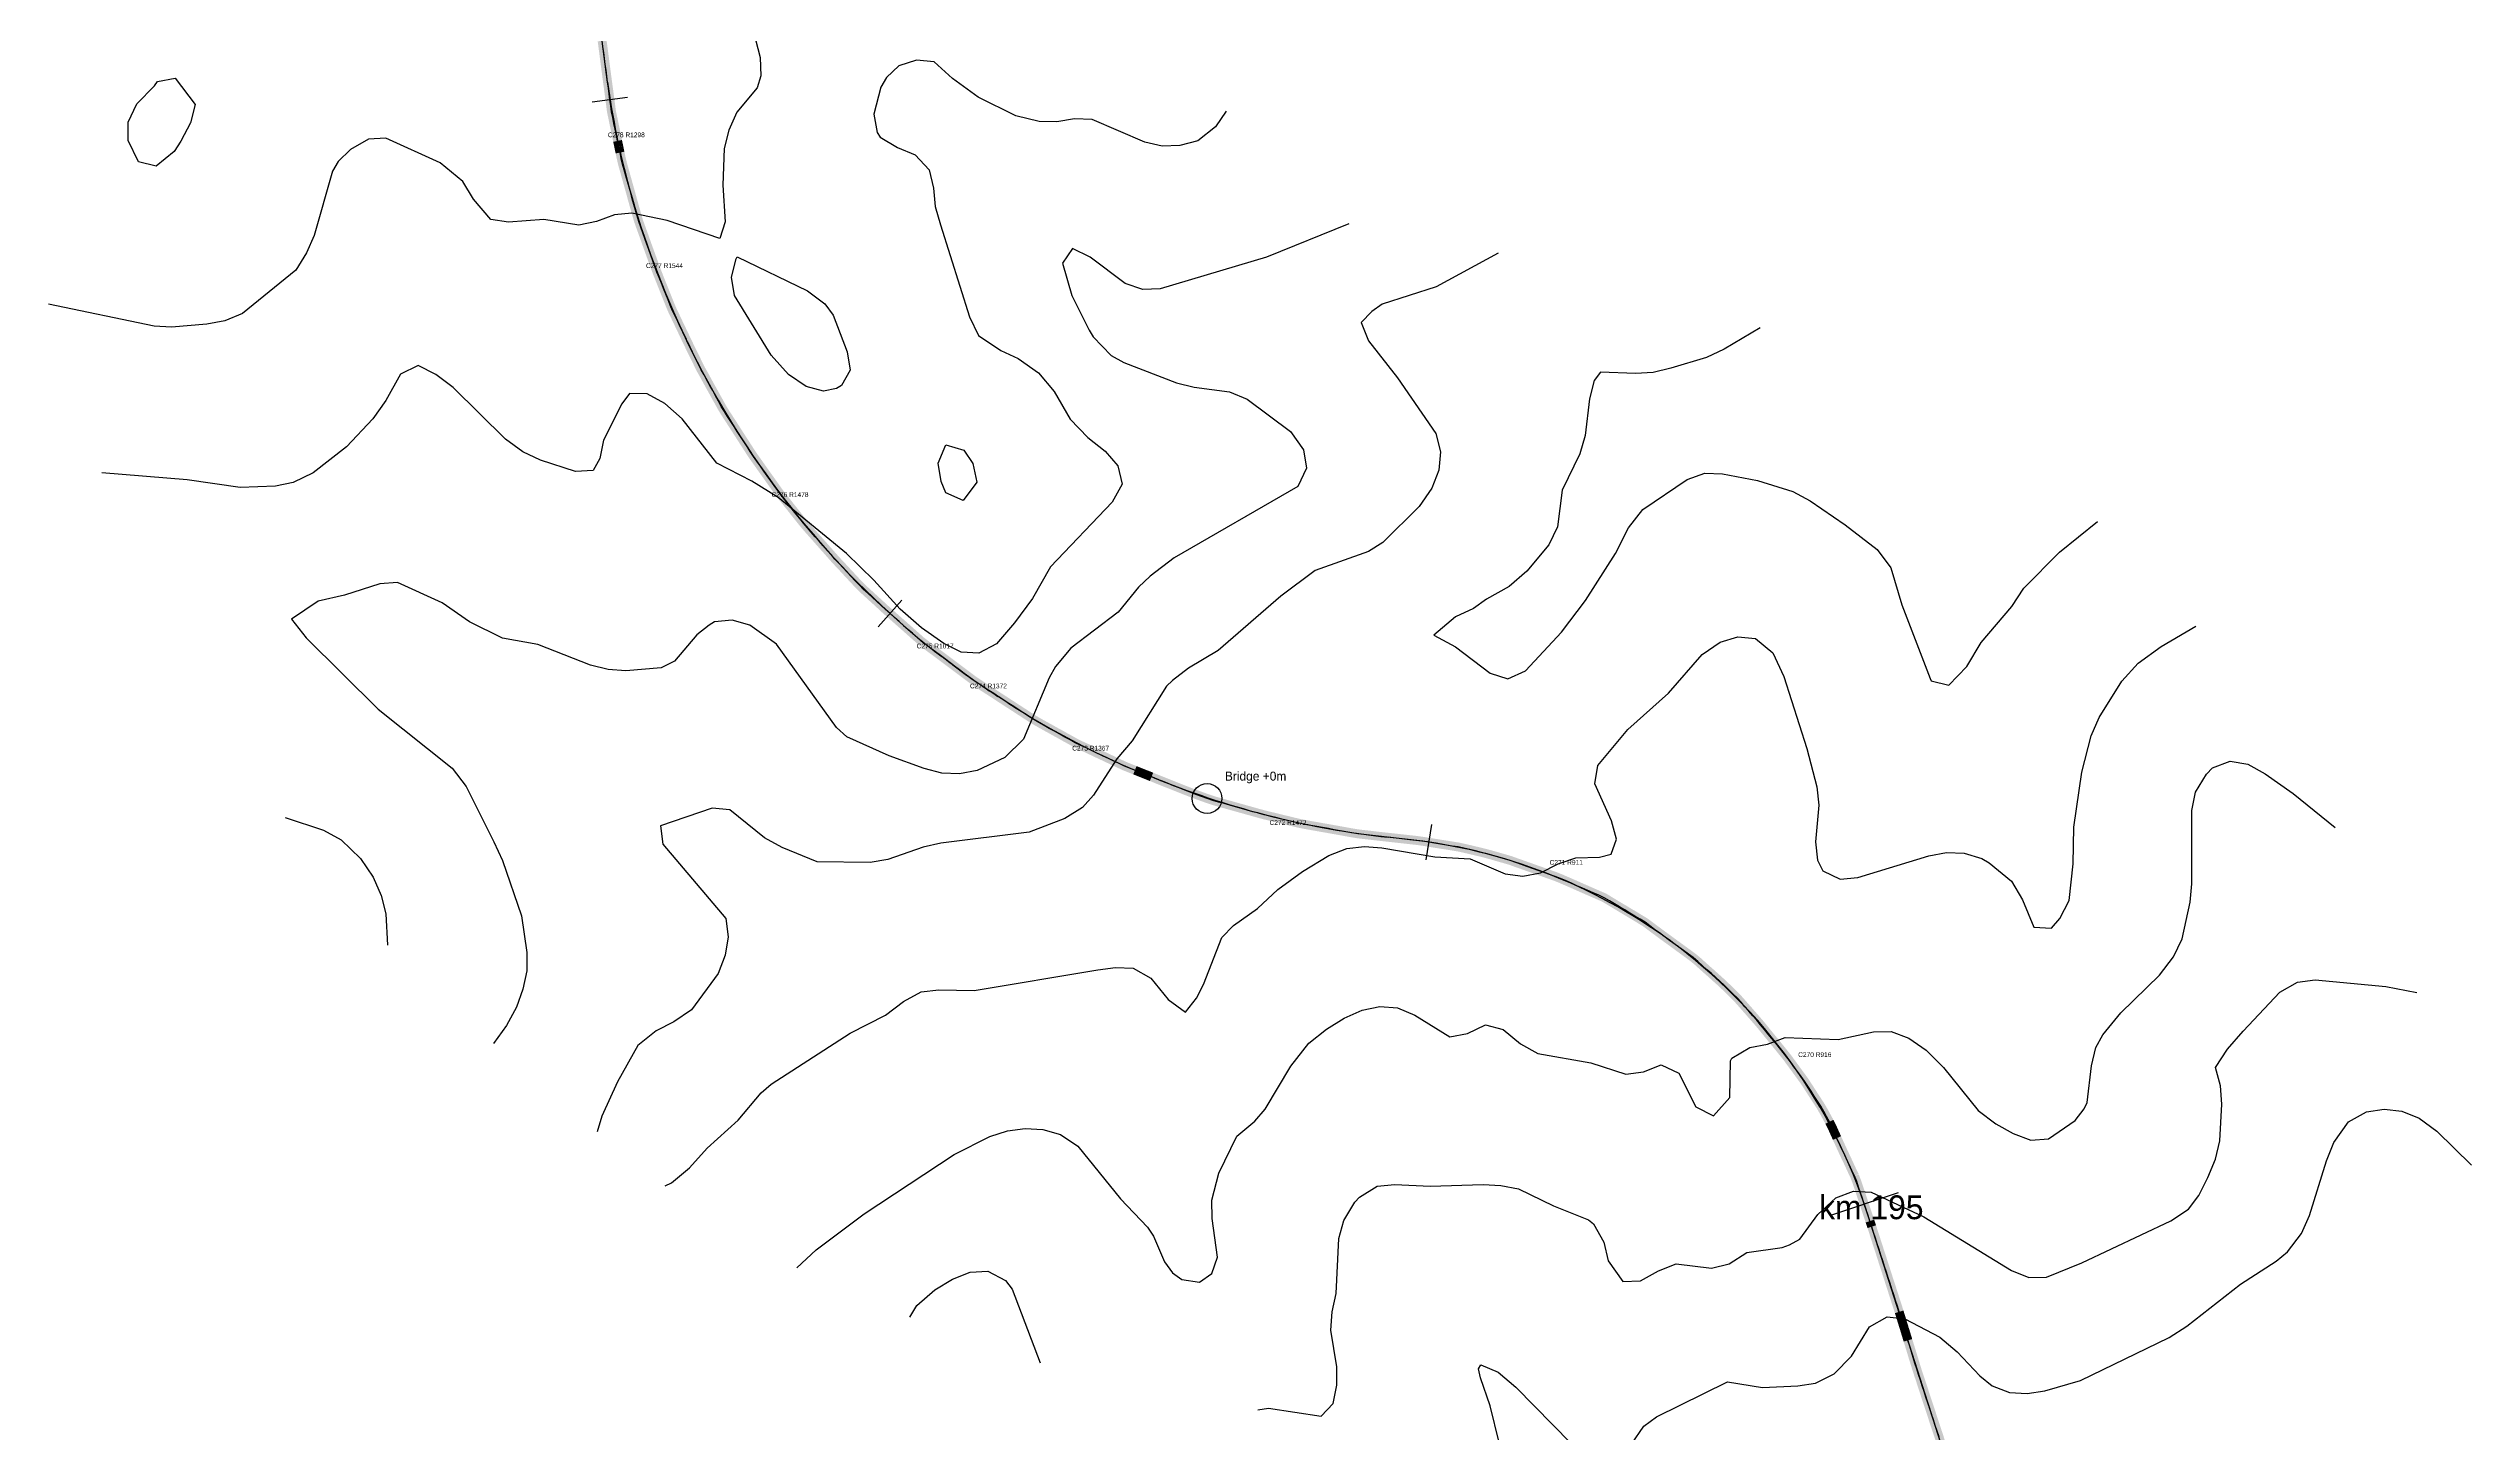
# Model space of a CAD drawing. Header units: metres. Extents: x 697254 to 930473, y 8023396 to 8227001.
# Drawn here: x 788932 to 793000, y 8132347 to 8134670 of the extents above; entities that cross this region are included whole.
import ezdxf

# ---------------------------------------------------------------- set-up
doc = ezdxf.new("R2010")
doc.units = ezdxf.units.M
for name, color, linetype in [('ALIGNMENT_FITTED', 4, 'Continuous'), ('CENTRELINE', 7, 'Continuous'), ('CHAINAGE', 7, 'Continuous'), ('CONTOUR_10M', 33, 'Continuous'), ('CONTOUR_INDEX_50M', 34, 'Continuous'), ('CURVE_LABELS', 4, 'Continuous'), ('GRADE_0-4', 3, 'Continuous'), ('GRADE_4-6', 2, 'Continuous'), ('GRADE_6-8', 30, 'Continuous'), ('PROFILE_FLAGS', 6, 'Continuous')]:
    doc.layers.add(name, color=color, linetype=linetype)

msp = doc.modelspace()

# ---------------------------------------------------------------- linework, layer by layer
at = {"layer": 'ALIGNMENT_FITTED'}
for p, q in [((789870.3, 8134613.4), (789848.7, 8134775.7)), ((790004.4, 8134177.3), (790002.2, 8134181.8)), ((790367.1, 8133701.6), (790357.2, 8133710.3)), ((790449.7, 8133635.5), (790431.3, 8133649.2)), ((790542, 8133571.9), (790525.7, 8133582.5)), ((790795.9, 8133442.5), (790778.1, 8133449.6)), ((791217.2, 8133342), (791180.9, 8133346)), ((792203.4, 8132032.3), (791986.7, 8132711))]:
    msp.add_line(p, q, dxfattribs=at)
for centre, radius, start, end in [((791156.9, 8134784.3), 1297.9, -172.4346, -164.422), ((791394.3, 8134850.5), 1544.4, -164.422, -154.3426), ((791337, 8134817.4), 1478.4, -154.3426, -131.5094), ((791040.8, 8134462.8), 1016.5, -131.5094, -126.8353), ((791272.3, 8134733.7), 1372.2, -126.8353, -122.9664), ((791286.1, 8134719.1), 1367.4, -122.9664, -111.8072), ((791342.8, 8134809.3), 1472.2, -111.8072, -96.3127), ((791117.1, 8132436.8), 910.7, 53.9309, 83.6873), ((791113.7, 8132432.2), 916.4, 17.7102, 53.9309)]:
    msp.add_arc(centre, radius, start, end, dxfattribs=at)
at = {"layer": 'CENTRELINE'}
msp.add_polyline3d([(792105.5, 8132339.9, 1296.9), (792102.3, 8132349.4, 1296.6), (792099.2, 8132358.9, 1296.4), (792096.1, 8132368.4, 1296.2), (792093, 8132377.9, 1296), (792089.9, 8132387.4, 1295.7), (792086.7, 8132396.9, 1295.3), (792083.6, 8132406.4, 1294.8), (792080.5, 8132415.9, 1294.4), (792077.4, 8132425.5, 1294.1), (792074.3, 8132435, 1293.8), (792071.1, 8132444.5, 1293.5), (792068, 8132454, 1293.2), (792065.1, 8132463.5, 1292.8), (792062.1, 8132473.1, 1292.4), (792059.2, 8132482.7, 1292.1), (792056.3, 8132492.2, 1291.8), (792053.3, 8132501.8, 1291.6), (792050.4, 8132511.4, 1291.2), (792047.5, 8132520.9, 1290.8), (792044.5, 8132530.5, 1290.4), (792041.6, 8132540.1, 1290.1), (792038.6, 8132549.6, 1289.9), (792035.6, 8132559.2, 1289.7), (792032.5, 8132568.7, 1289.2), (792029.4, 8132578.2, 1288.3), (792026.4, 8132587.7, 1287.3), (792023.3, 8132597.3, 1286.4), (792020.2, 8132606.8, 1286.2), (792017.2, 8132616.3, 1286.1), (792014.1, 8132625.8, 1286), (792011, 8132635.4, 1285.6), (792008, 8132644.9, 1285), (792004.9, 8132654.4, 1284.4), (792001.8, 8132663.9, 1283.9), (791998.8, 8132673.5, 1283.4), (791995.7, 8132683, 1283.1), (791992.6, 8132692.5, 1282.7), (791989.5, 8132702, 1282.3), (791986.3, 8132711.5, 1281.7), (791983.2, 8132721, 1281.2), (791980, 8132730.5, 1281.2), (791976.8, 8132740, 1281.1), (791973.6, 8132749.5, 1281), (791970.5, 8132759, 1280.5), (791967.3, 8132768.4, 1279.8), (791963.7, 8132777.8, 1279.3), (791959.4, 8132786.8, 1278.7), (791955.2, 8132795.9, 1278.1), (791951, 8132805, 1277.5), (791946.7, 8132814, 1276.9), (791942.5, 8132823.1, 1276.5), (791938.3, 8132832.2, 1276.2), (791934.2, 8132841.3, 1275.9), (791930.1, 8132850.4, 1275.7), (791926, 8132859.6, 1275.4), (791921.5, 8132868.5, 1275.2), (791916.7, 8132877.3, 1274.9), (791911.9, 8132886.1, 1274.5), (791906.9, 8132894.7, 1274.3), (791901.5, 8132903.1, 1274.3), (791896, 8132911.5, 1273.9), (791890.6, 8132919.9, 1273.2), (791885.2, 8132928.3, 1272.5), (791879.7, 8132936.7, 1271.7), (791873.8, 8132944.8, 1271.6), (791867.9, 8132952.9, 1271.6), (791862, 8132961, 1271.3), (791856.1, 8132969, 1270.9), (791850.2, 8132977.1, 1270.6), (791843.9, 8132984.9, 1270.4), (791837.6, 8132992.7, 1270.3), (791831.3, 8133000.4, 1269.8), (791824.9, 8133008.2, 1269.5), (791818.6, 8133015.9, 1269.1), (791812.3, 8133023.7, 1268.9), (791806, 8133031.4, 1268.5), (791799.5, 8133039, 1268.1), (791792.9, 8133046.5, 1267.8), (791786.3, 8133054.1, 1267.6), (791779.7, 8133061.6, 1267.4), (791773.1, 8133069.1, 1267.2), (791766.5, 8133076.6, 1266.9), (791759.3, 8133083.6, 1266.5), (791752.2, 8133090.6, 1266.1), (791745, 8133097.6, 1265.6), (791737.7, 8133104.4, 1265.3), (791730.2, 8133111.1, 1264.9), (791722.8, 8133117.8, 1264.6), (791715.3, 8133124.4, 1264.3), (791707.8, 8133131.1, 1263.9), (791700.4, 8133137.8, 1263.6), (791692.7, 8133144.2, 1263.5), (791684.7, 8133150.1, 1263.2), (791676.6, 8133156, 1262.9), (791668.5, 8133161.9, 1262.7), (791660.4, 8133167.8, 1262.8), (791652.3, 8133173.7, 1262.9), (791644.2, 8133179.6, 1262.8), (791636.2, 8133185.5, 1262.7), (791628.1, 8133191.5, 1262.6), (791620.1, 8133197.5, 1262.5), (791612.1, 8133203.4, 1262.4), (791603.5, 8133208.6, 1262.5), (791595, 8133213.8, 1262.4), (791586.4, 8133218.9, 1262.1), (791577.8, 8133224.1, 1262.2), (791569.2, 8133229.2, 1262.2), (791560.6, 8133234.4, 1262.2), (791552.1, 8133239.5, 1262), (791543.5, 8133244.7, 1261.7), (791534.3, 8133248.7, 1261.5), (791525.1, 8133252.7, 1261.4), (791516, 8133256.7, 1261.4), (791506.8, 8133260.7, 1261.3), (791497.6, 8133264.8, 1261.3), (791488.5, 8133268.8, 1261.1), (791479.3, 8133272.8, 1260.8), (791470.1, 8133276.8, 1260.3), (791460.9, 8133280.5, 1260), (791451.4, 8133283.8, 1259.7), (791442, 8133287.2, 1259.6), (791432.6, 8133290.5, 1259.5), (791423.1, 8133293.9, 1259.4), (791413.7, 8133297.2, 1259.2), (791404.3, 8133300.6, 1258.9), (791394.8, 8133303.9, 1258.7), (791385.4, 8133307.3, 1258.5), (791375.8, 8133310.1, 1258.4), (791366.2, 8133312.8, 1258.5), (791356.6, 8133315.6, 1258.6), (791346.9, 8133318.3, 1258.7), (791337.3, 8133320.8, 1259), (791327.5, 8133323.1, 1259.3), (791317.8, 8133325.4, 1259.5), (791308, 8133327.7, 1259.4), (791298.3, 8133329.8, 1259.3), (791288.4, 8133331.4, 1259.3), (791278.5, 8133333, 1259.1), (791268.6, 8133334.5, 1259.1), (791258.7, 8133336.1, 1259), (791248.9, 8133337.7, 1259.2), (791239, 8133339.3, 1259.3), (791229.1, 8133340.7, 1259.4), (791219.1, 8133341.8, 1259.3), (791209.2, 8133342.9, 1259.3), (791199.2, 8133344, 1259.2), (791189.3, 8133345.1, 1259.2), (791179.3, 8133346.2, 1259.1), (791169.4, 8133347.3, 1259.1), (791159.5, 8133348.4, 1259.1), (791149.5, 8133349.6, 1259), (791139.6, 8133350.7, 1259), (791129.6, 8133351.9, 1258.9), (791119.8, 8133353.5, 1258.7), (791109.9, 8133355.3, 1258.5), (791100.1, 8133357.1, 1258.3), (791090.2, 8133358.8, 1258.1), (791080.4, 8133360.6, 1257.9), (791070.5, 8133362.3, 1257.7), (791060.7, 8133364.1, 1257.4), (791050.8, 8133365.8, 1257.2), (791041, 8133367.6, 1257), (791031.1, 8133369.5, 1256.9), (791021.4, 8133371.9, 1256.6), (791011.7, 8133374.2, 1256.2), (791002, 8133376.6, 1255.9), (790992.2, 8133379, 1255.7), (790982.5, 8133381.3, 1255.4), (790972.8, 8133383.7, 1255.3), (790963.1, 8133386.3, 1255.2), (790953.5, 8133389, 1255.1), (790943.9, 8133391.7, 1255), (790934.2, 8133394.4, 1254.9), (790924.6, 8133397.1, 1254.6), (790915, 8133399.8, 1254.4), (790905.3, 8133402.5, 1254), (790895.7, 8133405.2, 1253.8), (790886.1, 8133408, 1253.5), (790876.6, 8133411.2, 1253.2), (790867.2, 8133414.6, 1252.9), (790857.8, 8133418.1, 1252.7), (790848.4, 8133421.6, 1252.4), (790839.1, 8133425.2, 1252.6), (790829.8, 8133428.9, 1252.9), (790820.5, 8133432.6, 1253.3), (790811.2, 8133436.3, 1253.6), (790801.9, 8133440, 1253.9), (790792.6, 8133443.7, 1254.3), (790783.4, 8133447.5, 1254.8), (790774.1, 8133451.2, 1255.5), (790764.8, 8133454.9, 1256.3), (790755.5, 8133458.6, 1257.2), (790746.2, 8133462.3, 1257.9), (790736.9, 8133466.1, 1258.4), (790727.9, 8133470.4, 1258.8), (790718.8, 8133474.6, 1259.3), (790709.8, 8133478.9, 1259.8), (790700.7, 8133483.2, 1260.6), (790691.7, 8133487.4, 1261.9), (790682.6, 8133491.7, 1263.1), (790673.6, 8133496, 1264), (790664.5, 8133500.2, 1264.7), (790655.5, 8133504.6, 1265.1), (790646.8, 8133509.5, 1265.3), (790638, 8133514.3, 1265.9), (790629.3, 8133519.2, 1266.7), (790620.5, 8133524, 1267.4), (790611.8, 8133528.9, 1268), (790603, 8133533.7, 1268.5), (790594.3, 8133538.6, 1268.8), (790585.6, 8133543.6, 1269.3), (790577.2, 8133549, 1270.1), (790568.8, 8133554.5, 1271), (790560.4, 8133559.9, 1271.7), (790552, 8133565.4, 1272.2), (790543.6, 8133570.8, 1272.5), (790535.2, 8133576.3, 1273), (790526.8, 8133581.7, 1273.6), (790518.5, 8133587.2, 1274.2), (790510.1, 8133592.6, 1274.6), (790501.7, 8133598, 1274.9), (790493.3, 8133603.5, 1275), (790485, 8133609.1, 1276.1), (790476.9, 8133615.1, 1276.9), (790468.9, 8133621.1, 1277.2), (790460.9, 8133627.1, 1277.2), (790452.9, 8133633.1, 1277.5), (790444.9, 8133639.1, 1278), (790436.9, 8133645.1, 1278.3), (790428.9, 8133651.1, 1278.5), (790420.9, 8133657.1, 1278.5), (790412.9, 8133663, 1278.3), (790404.9, 8133669, 1278.1), (790396.9, 8133675.1, 1278.7), (790389.4, 8133681.8, 1279), (790382, 8133688.4, 1279.2), (790374.5, 8133695, 1279.2), (790367, 8133701.7, 1279.2), (790359.5, 8133708.3, 1279.2), (790352, 8133714.9, 1279.3), (790344.5, 8133721.6, 1279.3), (790337, 8133728.2, 1279.3), (790329.7, 8133735, 1279.1), (790322.3, 8133741.8, 1279), (790314.9, 8133748.5, 1278.7), (790307.5, 8133755.3, 1278.6), (790300.1, 8133762, 1278.6), (790292.9, 8133769, 1278.6), (790286.1, 8133776.3, 1278.7), (790279.3, 8133783.6, 1278.9), (790272.5, 8133790.9, 1279.1), (790265.7, 8133798.3, 1279.2), (790258.8, 8133805.6, 1279.2), (790252, 8133812.9, 1279), (790245.4, 8133820.4, 1279), (790238.8, 8133827.9, 1279.1), (790232.1, 8133835.4, 1279.2), (790225.5, 8133842.9, 1279.4), (790218.9, 8133850.4, 1279.5), (790212.2, 8133857.9, 1279.7), (790205.6, 8133865.4, 1279.7), (790199.1, 8133873, 1279.6), (790192.9, 8133880.8, 1279.7), (790186.7, 8133888.6, 1279.8), (790180.4, 8133896.5, 1280), (790174.2, 8133904.3, 1280.1), (790168, 8133912.2, 1280.1), (790161.8, 8133920, 1280.2), (790155.8, 8133928, 1280.2), (790150, 8133936.2, 1280.3), (790144.2, 8133944.3, 1280.4), (790138.4, 8133952.5, 1280.6), (790132.6, 8133960.6, 1280.9), (790126.8, 8133968.8, 1281), (790121, 8133977, 1281.1), (790115.2, 8133985.1, 1281.3), (790109.7, 8133993.4, 1281.7), (790104.3, 8134001.9, 1282), (790098.8, 8134010.3, 1282.1), (790093.4, 8134018.7, 1282.3), (790088, 8134027.1, 1282.5), (790082.6, 8134035.5, 1282.7), (790077.2, 8134043.9, 1282.8), (790071.7, 8134052.3, 1282.8), (790066.3, 8134060.7, 1282.8), (790061.2, 8134069.3, 1282.8), (790056.4, 8134078.1, 1282.8), (790051.5, 8134086.8, 1283.1), (790046.7, 8134095.6, 1283.4), (790041.8, 8134104.3, 1283.7), (790037, 8134113.1, 1284), (790032.2, 8134121.9, 1284.3), (790027.3, 8134130.6, 1284.6), (790022.8, 8134139.6, 1284.8), (790018.4, 8134148.5, 1285), (790014, 8134157.5, 1285.1), (790009.6, 8134166.5, 1285.1), (790005.2, 8134175.5, 1285), (790000.9, 8134184.5, 1285), (789996.6, 8134193.6, 1285.1), (789992.3, 8134202.6, 1285.2), (789988, 8134211.6, 1285.3), (789983.7, 8134220.7, 1285.3), (789979.4, 8134229.7, 1285.4), (789975.4, 8134238.9, 1285.6), (789971.7, 8134248.2, 1285.8), (789968, 8134257.5, 1286.1), (789964.3, 8134266.8, 1286.4), (789960.6, 8134276, 1286.7), (789956.9, 8134285.3, 1286.9), (789953.2, 8134294.6, 1287.2), (789949.7, 8134304, 1287.5), (789946.3, 8134313.4, 1287.7), (789942.9, 8134322.9, 1287.9), (789939.5, 8134332.3, 1288), (789936.1, 8134341.7, 1288.2), (789932.8, 8134351.1, 1288.4), (789929.4, 8134360.5, 1288.8), (789926, 8134369.9, 1289.2), (789922.6, 8134379.4, 1289.5), (789919.7, 8134388.9, 1289.8), (789917, 8134398.6, 1290), (789914.3, 8134408.2, 1290.1), (789911.6, 8134417.8, 1290.6), (789909, 8134427.5, 1291.2), (789906.3, 8134437.1, 1291.7), (789903.6, 8134446.8, 1292.1), (789900.9, 8134456.4, 1292.3), (789898.2, 8134466, 1292.7), (789895.5, 8134475.7, 1293.1), (789893.2, 8134485.4, 1293.8), (789891.1, 8134495.2, 1294.4), (789889.1, 8134505, 1295.1), (789887, 8134514.8, 1295.9), (789885, 8134524.6, 1296.8), (789883, 8134534.4, 1297.7), (789880.9, 8134544.2, 1297.7), (789878.9, 8134554, 1297.7), (789876.8, 8134563.8, 1297.6), (789875.5, 8134573.7, 1297.7), (789874.2, 8134583.6, 1297.8), (789872.9, 8134593.5, 1297.9), (789871.6, 8134603.4, 1298.2), (789870.2, 8134613.4, 1298.5), (789868.9, 8134623.3, 1298.7), (789867.6, 8134633.2, 1298.8), (789866.3, 8134643.1, 1298.8), (789865, 8134653, 1298.9), (789863.7, 8134663, 1298.9), (789862.4, 8134672.9, 1298.7)], dxfattribs=at)
at = {"layer": 'CHAINAGE'}
for p, q in [((789903.9, 8134587.5), (789844.4, 8134579.7)), ((790364.5, 8133744), (790324.5, 8133699.2)), ((791253.6, 8133367.3), (791244.2, 8133308.1)), ((792036.9, 8132749.5), (791923.1, 8132711.4))]:
    msp.add_line(p, q, dxfattribs=at)
at = {"layer": 'CONTOUR_10M'}
for points, elevation in [([(790102.4, 8134747.5), (790126.3, 8134654.8), (790127.6, 8134624.1), (790121.5, 8134603.7), (790087, 8134563.1), (790074, 8134532.5), (790066.1, 8134501.9), (790063.5, 8134440.4), (790067.9, 8134378.8), (790058.8, 8134351.1), (789970.3, 8134381.4), (789911.2, 8134393.3), (789881.6, 8134390.8), (789851.8, 8134379.3), (789822.1, 8134373.5), (789763, 8134382.7), (789703.7, 8134378.2), (789674.1, 8134382.6), (789644.9, 8134416.7), (789627.2, 8134446.4), (789589, 8134477.7), (789498.2, 8134519.2), (789468.6, 8134517.6), (789438.7, 8134500.2), (789417.7, 8134480), (789408.6, 8134464.2), (789377.5, 8134355.8), (789364.9, 8134326.9), (789347.1, 8134297.6), (789257.2, 8134225), (789227.4, 8134212.7), (789197.7, 8134207), (789138.4, 8134202.4), (789108.8, 8134203.8), (788931.6, 8134241)], 1290), ([(790908.6, 8134564.4), (790890.8, 8134538.2), (790860.9, 8134515), (790831.1, 8134507.1), (790801.5, 8134505.7), (790772, 8134512.5), (790683.6, 8134550.6), (790654, 8134551.7), (790624.3, 8134546.9), (790594.7, 8134547.1), (790555.5, 8134556.6), (790492.6, 8134588.3), (790449.5, 8134619.6), (790418.4, 8134647.7), (790388.8, 8134650.5), (790359, 8134640.5), (790338.4, 8134621.2), (790328.9, 8134605), (790317.5, 8134559.9), (790323, 8134529.1), (790327.7, 8134520.9), (790357.1, 8134503.6), (790386.6, 8134491.1), (790410.4, 8134466.3), (790417.6, 8134435.5), (790420.3, 8134404.7), (790429.2, 8134373.8), (790477.8, 8134219.3), (790493.2, 8134188.3), (790530.2, 8134163.1), (790559.6, 8134149.4), (790593.9, 8134125.4), (790619.8, 8134094.3), (790647.1, 8134047.9), (790676.3, 8134016.9), (790705.6, 8133993.8), (790727.1, 8133969.7), (790734.4, 8133938.9), (790717.1, 8133908.4), (790614, 8133800.1), (790583.7, 8133746.9), (790553.5, 8133705.7), (790523.4, 8133670.9), (790493.5, 8133654.9), (790463.9, 8133656.5), (790434.5, 8133671.5), (790397.3, 8133697.4), (790361.4, 8133728.7), (790317.5, 8133777.7), (790271.3, 8133822.2), (790156.6, 8133916.1), (790112.4, 8133943.5), (790053.6, 8133974), (789995.3, 8134048.1), (789966.1, 8134074), (789936.7, 8134090.1), (789907.1, 8134091.1), (789894.3, 8134073.5), (789863.6, 8134012.4), (789857.2, 8133981.8), (789846, 8133961.7), (789816.4, 8133960.1), (789757.4, 8133978.7), (789728, 8133993.2), (789698.7, 8134014.2), (789611, 8134100.7), (789581.7, 8134122.8), (789552.2, 8134138), (789522.4, 8134123.3), (789497.7, 8134079), (789476.2, 8134048.5), (789431.9, 8134001.6), (789376.1, 8133957.6), (789342.2, 8133941.4), (789312.5, 8133935.2), (789253.2, 8133933.1), (789164.5, 8133945.7), (789021.2, 8133957.7)], 1280), ([(791114.8, 8134375.4), (790976.7, 8134319.8), (790798.2, 8134266.5), (790768.6, 8134265.1), (790739.1, 8134275.2), (790680.4, 8134319.8), (790651, 8134334), (790633.7, 8134309.4), (790649.9, 8134255.3), (790678.7, 8134196.9), (790685.3, 8134185.7), (790715.7, 8134154.5), (790737.2, 8134142.6), (790825.6, 8134108.7), (790855.2, 8134101.5), (790914.3, 8134093.9), (790943.8, 8134081.5), (791016.7, 8134027.3), (791038.3, 8133996.2), (791043.5, 8133965.4), (791029, 8133934.8), (790821.6, 8133814.8), (790781.3, 8133784.4), (790761.6, 8133765.7), (790727.6, 8133723.6), (790648.1, 8133663.2), (790622.3, 8133632.8), (790611.4, 8133613.8), (790568.5, 8133510.5), (790536.9, 8133480.2), (790490.8, 8133458.2), (790461.1, 8133452.4), (790431.5, 8133453.8), (790402, 8133461.4), (790342.7, 8133482.8), (790271.8, 8133514.6), (790254.8, 8133530.3), (790153.6, 8133670), (790109.1, 8133702.2), (790079.6, 8133710.7), (790049.9, 8133707.8), (790040.9, 8133702.3), (790020, 8133686), (789982.8, 8133641.6), (789960, 8133630.7), (789900.6, 8133625.2), (789871.1, 8133627.6), (789841.5, 8133635.1), (789753.2, 8133669.7), (789694, 8133680.2), (789638.6, 8133707.9), (789592.4, 8133739.3), (789517.6, 8133773.5), (789487.9, 8133771.5), (789428.4, 8133752.3), (789384.5, 8133742.2), (789339.6, 8133712), (789364.3, 8133680.9), (789485.1, 8133561.3), (789609.2, 8133462.2), (789632.6, 8133431.1), (789679.2, 8133338.2), (789693.6, 8133307.2), (789725.8, 8133214.5), (789734.6, 8133152.8), (789734.4, 8133122.1), (789728.2, 8133091.4), (789717.1, 8133060.8), (789700.3, 8133030.2), (789678.9, 8132999.8)], 1270), ([(791365.6, 8134326.3), (791261.5, 8134270), (791170.6, 8134240.5), (791153.2, 8134228.2), (791135.5, 8134210.2), (791147.9, 8134179.3), (791196.4, 8134117.1), (791260.5, 8134023.9), (791268.7, 8133993), (791265.5, 8133962.3), (791254, 8133931.7), (791233, 8133901.2), (791172, 8133840.5), (791147.6, 8133825.7), (791058.3, 8133793.6), (791000.6, 8133750.6), (790895.3, 8133659.8), (790845.3, 8133629.7), (790818.7, 8133609.2), (790808.6, 8133599.5), (790750.9, 8133508), (790725.4, 8133477.6), (790686.2, 8133416.6), (790667.7, 8133395.9), (790637.8, 8133377.5), (790578.2, 8133354.5), (790429.9, 8133336.3), (790400.2, 8133329.6), (790340.6, 8133308.8), (790310.9, 8133303.9), (790222.1, 8133304.9), (790163.2, 8133329.1), (790133.8, 8133345.3), (790075.2, 8133392.1), (790045.6, 8133394.8), (789959.3, 8133365.1), (789962.8, 8133334.3), (790068.9, 8133209.7), (790072.4, 8133178.9), (790067.7, 8133148.2), (790056.1, 8133117.6), (790011.1, 8133056.7), (789981.4, 8133036.6), (789951.6, 8133021.2), (789920.8, 8132996.4), (789887.1, 8132935.4), (789860.7, 8132878.2), (789852.6, 8132851.6)], 1260), ([(790086, 8134317), (790088, 8134320.1), (790205.7, 8134263.3), (790235, 8134241.2), (790248.7, 8134222.5), (790272.7, 8134160.6), (790277.3, 8134129.8), (790262.7, 8134104.2), (790254.5, 8134099.3), (790233, 8134095), (790203.5, 8134102.4), (790174.1, 8134122.8), (790144.9, 8134155.3), (790083.4, 8134255.5), (790078, 8134286.3), (790086, 8134317)], 1290), ([(790438.2, 8134004.5), (790468.6, 8133995.7), (790483.3, 8133973.1), (790490.2, 8133942.3), (790467.4, 8133911.4), (790438, 8133924.3), (790430.5, 8133943.1), (790425, 8133973.9), (790438.2, 8134004.5)], 1290), ([(789966.8, 8132760.9), (789977.7, 8132766.3), (790007.6, 8132791.5), (790037.7, 8132824.5), (790089.6, 8132871.1), (790127.9, 8132917), (790144.6, 8132931.8), (790277.4, 8133017.2), (790337, 8133047.6), (790367, 8133070.5), (790396.8, 8133086.7), (790426.5, 8133089.8), (790485.7, 8133089.1), (790693.5, 8133123.5), (790723.2, 8133127.6), (790752.8, 8133126.4), (790782.2, 8133109.4), (790811.3, 8133073.6), (790840.7, 8133052.8), (790859, 8133075.8), (790870.9, 8133099.2), (790901.6, 8133177.9), (790920.9, 8133198), (790961.6, 8133226.7), (790995.5, 8133258.5), (791036.7, 8133288.7), (791081.3, 8133315.6), (791111.1, 8133327.5), (791140.7, 8133330.8), (791170.3, 8133328.4), (791259, 8133313.3), (791318.2, 8133309.8), (791377.1, 8133284.9), (791406.6, 8133280.9), (791436.3, 8133286.5), (791466.2, 8133301.5), (791495.9, 8133311.4), (791535.7, 8133312.5), (791555.3, 8133317.9), (791564.3, 8133342.9), (791555.9, 8133373.8), (791527.6, 8133435.7), (791532.5, 8133466.4), (791582.9, 8133527.2), (791651.5, 8133587.8), (791708, 8133652.8), (791737.9, 8133673.4), (791767.7, 8133682.5), (791797.3, 8133679.6), (791826.6, 8133655.8), (791844.9, 8133615.9), (791883.6, 8133494.8), (791900.6, 8133430.5), (791903.5, 8133399.7), (791898.4, 8133338.2), (791901.4, 8133307.4), (791910.3, 8133289.5), (791939.8, 8133275.6), (791969.4, 8133278.3), (792088.4, 8133315), (792118.1, 8133320.3), (792147.7, 8133319.3), (792177.2, 8133310.7), (792189.9, 8133303.4), (792227, 8133272.2), (792245.8, 8133241.1), (792264.5, 8133195), (792294.1, 8133193.3), (792308.2, 8133209.5), (792324, 8133240), (792330.5, 8133301.5), (792331.6, 8133363), (792345.1, 8133455.1), (792360.8, 8133516.4), (792374.1, 8133547), (792412.2, 8133608), (792440, 8133638.4), (792478.4, 8133666.4), (792536.7, 8133700.1)], 1260), ([(790188.1, 8132623.6), (790220.4, 8132653.9), (790300.8, 8132714.3), (790452.3, 8132813.5), (790511.9, 8132844), (790541.7, 8132853.5), (790571.4, 8132857.6), (790601, 8132855.9), (790630.5, 8132847.1), (790659.8, 8132827.5), (790731.5, 8132739.1), (790776.4, 8132691.9), (790787, 8132676.8), (790805.2, 8132633.3), (790818.9, 8132614.9), (790834.4, 8132604.1), (790864, 8132599.7), (790884.4, 8132614), (790894.2, 8132641.2), (790885, 8132706.2), (790884.7, 8132737), (790896.2, 8132782.5), (790926.6, 8132844.4), (790956.6, 8132869.8), (790974.3, 8132889.6), (791017.1, 8132962.2), (791047.3, 8133000.4), (791077.2, 8133024.3), (791107.1, 8133042.3), (791136.9, 8133055.8), (791166.6, 8133062.3), (791196.2, 8133060.1), (791225.7, 8133047.8), (791284.4, 8133011.4), (791314.1, 8133017), (791343.9, 8133031.2), (791373.5, 8133023.6), (791402.7, 8132999.6), (791432.1, 8132983.4), (791520.8, 8132967.3), (791579.8, 8132948.3), (791609.4, 8132952.7), (791639.2, 8132964.4), (791668.7, 8132950), (791697.5, 8132893.6), (791726.9, 8132878.8), (791754.1, 8132909.6), (791755.4, 8132971.1), (791757.9, 8132975.3), (791787.7, 8132993), (791817.4, 8132999.1), (791847.2, 8133010.1), (791936, 8133006.7), (791995.5, 8133019.5), (792025.1, 8133020), (792054.6, 8133009.2), (792083.9, 8132988.6), (792113.1, 8132959.6), (792171.4, 8132887.7), (792200.7, 8132865.3), (792230.1, 8132849), (792259.5, 8132837.5), (792289.2, 8132840.2), (792334, 8132870.7), (792349.1, 8132890.2), (792354.4, 8132901.2), (792361.4, 8132962.6), (792368.6, 8132993.3), (792380.5, 8133014.3), (792410.6, 8133051.2), (792475.4, 8133114.9), (792499.1, 8133145.3), (792513.6, 8133175.9), (792527.1, 8133237.2), (792530.2, 8133267.9), (792529.7, 8133391), (792536.1, 8133421.7), (792554.3, 8133452.2), (792564.5, 8133462.8), (792594.2, 8133473.7), (792623.8, 8133469), (792653.2, 8133452.7), (792700.2, 8133419.4), (792770.4, 8133362.7)], 1270), ([(789329, 8133379.4), (789393.4, 8133358.1), (789422.8, 8133341.7), (789455.5, 8133310.5), (789476.6, 8133279.4), (789489.9, 8133248.5), (789498, 8133217.6), (789500.5, 8133165.1)], 1280), ([(790961.7, 8132385.2), (790979.6, 8132388.1), (791068.2, 8132374.7), (791088.5, 8132395.8), (791094.5, 8132426.5), (791094.3, 8132457.2), (791084.3, 8132518.9), (791086.7, 8132549.6), (791093.3, 8132580.3), (791097.7, 8132672.5), (791106.1, 8132703.2), (791124.8, 8132733.7), (791132.6, 8132741.9), (791162.5, 8132760.3), (791192.1, 8132763.5), (791251.3, 8132760.3), (791340.2, 8132763.2), (791369.8, 8132761.7), (791399.4, 8132756), (791458.2, 8132727.6), (791517.1, 8132704.2), (791525.6, 8132697.4), (791542.8, 8132666.4), (791550.2, 8132635.5), (791574.9, 8132600.7), (791604.6, 8132601.4), (791634.4, 8132618.6), (791664.2, 8132630.3), (791723.4, 8132622.9), (791753.1, 8132630.3), (791783, 8132649.1), (791842.3, 8132657.5), (791854.4, 8132662), (791872.1, 8132671.8), (791902.3, 8132713.2), (791932.4, 8132741.2), (791962.1, 8132752.2), (791991.7, 8132750.3), (792080, 8132709.3), (792226.9, 8132618.8), (792256.3, 8132607.3), (792286, 8132607.6), (792345.5, 8132631.7), (792494.6, 8132702.4), (792524.5, 8132721.9), (792541.7, 8132744.8), (792556.6, 8132775.3), (792569.9, 8132805.9), (792577.2, 8132836.6), (792580.5, 8132898.1), (792578.1, 8132928.9), (792569.5, 8132959.7), (792590, 8132990.2), (792616, 8133020.6), (792677.7, 8133086.1), (792707.6, 8133102.8), (792737.2, 8133107.1), (792855.6, 8133095.9), (792907.4, 8133085.7)], 1280), ([(791589.2, 8132327.3), (791610.2, 8132357.8), (791631, 8132373.6), (791750.3, 8132432.2), (791809.4, 8132422.4), (791868.7, 8132425.4), (791898.4, 8132430), (791929.4, 8132445.7), (791958.3, 8132475.2), (791988.6, 8132524.4), (792018.4, 8132541.1), (792048, 8132538.1), (792106.8, 8132507), (792136.1, 8132482.6), (792174.1, 8132442.3), (792194.6, 8132425.6), (792224, 8132414.3), (792253.6, 8132412.7), (792283.3, 8132417.3), (792342.8, 8132434.4), (792491.9, 8132506.7), (792521.8, 8132525.8), (792611.6, 8132596.2), (792671.4, 8132634.8), (792690.6, 8132650.4), (792714.2, 8132680.9), (792727.6, 8132711.4), (792756.1, 8132803.3), (792768.5, 8132833.9), (792793.2, 8132868.4), (792823, 8132885.1), (792852.7, 8132889.9), (792882.3, 8132886.5), (792911.7, 8132874.5), (792941.1, 8132852.7), (792999.5, 8132795.8)], 1290), ([(790377.5, 8132540.9), (790389.5, 8132560.3), (790419.5, 8132586.3), (790449.4, 8132604.4), (790479.2, 8132616.3), (790508.8, 8132617.9), (790538.2, 8132602.2), (790549.5, 8132587.8), (790596.7, 8132464.1)], 1280), ([(791366.8, 8132330.4), (791352, 8132392.1), (791335.7, 8132439.1), (791332.5, 8132453.9), (791336, 8132460.6), (791365.5, 8132448.2), (791394.8, 8132423.5), (791488.2, 8132328.7)], 1290)]:
    msp.add_lwpolyline(points, dxfattribs=dict(at, elevation=elevation))
at = {"layer": 'CONTOUR_INDEX_50M'}
for points, elevation in [([(789109.4, 8134607.3), (789114.4, 8134614.7), (789144.1, 8134620.1), (789177.8, 8134575.6), (789169.8, 8134545), (789153.8, 8134514.4), (789142.4, 8134496.9), (789112.5, 8134472.2), (789083, 8134479.5), (789065.4, 8134515.6), (789065.5, 8134546.4), (789079.9, 8134577), (789109.4, 8134607.3)], 1300), ([(791805.2, 8134200.9), (791744.8, 8134165.2), (791714.9, 8134151.5), (791655.4, 8134133.6), (791625.7, 8134126.3), (791596.1, 8134124.3), (791536.9, 8134126.6), (791526.7, 8134112.5), (791518.9, 8134081.8), (791511.7, 8134020.4), (791502.3, 8133989.8), (791473.1, 8133928.7), (791464.8, 8133867.2), (791450.5, 8133836.7), (791413.7, 8133792.6), (791383.8, 8133766.9), (791345.7, 8133745.8), (791324, 8133729.9), (791293.5, 8133715.8), (791257.2, 8133685.5), (791293.5, 8133665.8), (791352.1, 8133621.6), (791381.6, 8133612.2), (791411.4, 8133625.2), (791471.6, 8133690.1), (791511.8, 8133743.5), (791562.3, 8133822.1), (791584.4, 8133865.6), (791608, 8133896), (791682.5, 8133946.6), (791712.2, 8133957.3), (791741.9, 8133956.1), (791800.9, 8133944.6), (791859.9, 8133926.3), (791889.3, 8133910.5), (791948, 8133870.7), (792001.4, 8133829), (792024.7, 8133798), (792043.1, 8133736.2), (792090.6, 8133612.5), (792092.5, 8133608.9), (792122, 8133601.6), (792152.1, 8133632.6), (792176.3, 8133672.8), (792227.7, 8133733.6), (792248.1, 8133764.1), (792307.6, 8133824.8), (792371.7, 8133876.3)], 1250)]:
    msp.add_lwpolyline(points, dxfattribs=dict(at, elevation=elevation))
at = {"layer": 'GRADE_0-4', "const_width": 15}
for points in [[(789887, 8134514.8), (789885, 8134524.6), (789883, 8134534.4), (789880.9, 8134544.2), (789878.9, 8134554), (789876.8, 8134563.8), (789875.5, 8134573.7), (789874.2, 8134583.6), (789872.9, 8134593.5), (789871.6, 8134603.4), (789870.2, 8134613.4), (789868.9, 8134623.3), (789867.6, 8134633.2), (789866.3, 8134643.1), (789865, 8134653), (789863.7, 8134663), (789862.4, 8134672.9), (789861.1, 8134682.8)], [(789891.1, 8134495.2), (789889.1, 8134505)], [(790485, 8133609.1), (790476.9, 8133615.1), (790468.9, 8133621.1), (790460.9, 8133627.1), (790452.9, 8133633.1), (790444.9, 8133639.1), (790436.9, 8133645.1), (790428.9, 8133651.1), (790420.9, 8133657.1), (790412.9, 8133663), (790404.9, 8133669), (790396.9, 8133675.1), (790389.4, 8133681.8), (790382, 8133688.4), (790374.5, 8133695), (790367, 8133701.7), (790359.5, 8133708.3), (790352, 8133714.9), (790344.5, 8133721.6), (790337, 8133728.2), (790329.7, 8133735), (790322.3, 8133741.8), (790314.9, 8133748.5), (790307.5, 8133755.3), (790300.1, 8133762), (790292.9, 8133769), (790286.1, 8133776.3), (790279.3, 8133783.6), (790272.5, 8133790.9), (790265.7, 8133798.3), (790258.8, 8133805.6), (790252, 8133812.9), (790245.4, 8133820.4), (790238.8, 8133827.9), (790232.1, 8133835.4), (790225.5, 8133842.9), (790218.9, 8133850.4), (790212.2, 8133857.9), (790205.6, 8133865.4), (790199.1, 8133873), (790192.9, 8133880.8), (790186.7, 8133888.6), (790180.4, 8133896.5), (790174.2, 8133904.3), (790168, 8133912.2), (790161.8, 8133920), (790155.8, 8133928), (790150, 8133936.2), (790144.2, 8133944.3), (790138.4, 8133952.5), (790132.6, 8133960.6), (790126.8, 8133968.8), (790121, 8133977), (790115.2, 8133985.1), (790109.7, 8133993.4), (790104.3, 8134001.9), (790098.8, 8134010.3), (790093.4, 8134018.7), (790088, 8134027.1), (790082.6, 8134035.5), (790077.2, 8134043.9), (790071.7, 8134052.3), (790066.3, 8134060.7), (790061.2, 8134069.3), (790056.4, 8134078.1), (790051.5, 8134086.8), (790046.7, 8134095.6), (790041.8, 8134104.3), (790037, 8134113.1), (790032.2, 8134121.9), (790027.3, 8134130.6), (790022.8, 8134139.6), (790018.4, 8134148.5), (790014, 8134157.5), (790009.6, 8134166.5), (790005.2, 8134175.5), (790000.9, 8134184.5), (789996.6, 8134193.6), (789992.3, 8134202.6), (789988, 8134211.6), (789983.7, 8134220.7), (789979.4, 8134229.7), (789975.4, 8134238.9), (789971.7, 8134248.2), (789968, 8134257.5), (789964.3, 8134266.8), (789960.6, 8134276), (789956.9, 8134285.3), (789953.2, 8134294.6), (789949.7, 8134304), (789946.3, 8134313.4), (789942.9, 8134322.9), (789939.5, 8134332.3), (789936.1, 8134341.7), (789932.8, 8134351.1), (789929.4, 8134360.5), (789926, 8134369.9), (789922.6, 8134379.4), (789919.7, 8134388.9), (789917, 8134398.6), (789914.3, 8134408.2), (789911.6, 8134417.8)], [(791921.5, 8132868.5), (791916.7, 8132877.3), (791911.9, 8132886.1), (791906.9, 8132894.7), (791901.5, 8132903.1), (791896, 8132911.5), (791890.6, 8132919.9), (791885.2, 8132928.3), (791879.7, 8132936.7), (791873.8, 8132944.8), (791867.9, 8132952.9), (791862, 8132961), (791856.1, 8132969), (791850.2, 8132977.1), (791843.9, 8132984.9), (791837.6, 8132992.7), (791831.3, 8133000.4), (791824.9, 8133008.2), (791818.6, 8133015.9), (791812.3, 8133023.7), (791806, 8133031.4), (791799.5, 8133039), (791792.9, 8133046.5), (791786.3, 8133054.1), (791779.7, 8133061.6), (791773.1, 8133069.1), (791766.5, 8133076.6), (791759.3, 8133083.6), (791752.2, 8133090.6), (791745, 8133097.6), (791737.7, 8133104.4), (791730.2, 8133111.1), (791722.8, 8133117.8), (791715.3, 8133124.4), (791707.8, 8133131.1), (791700.4, 8133137.8), (791692.7, 8133144.2), (791684.7, 8133150.1), (791676.6, 8133156), (791668.5, 8133161.9), (791660.4, 8133167.8), (791652.3, 8133173.7), (791644.2, 8133179.6), (791636.2, 8133185.5), (791628.1, 8133191.5), (791620.1, 8133197.5), (791612.1, 8133203.4), (791603.5, 8133208.6), (791595, 8133213.8), (791586.4, 8133218.9), (791577.8, 8133224.1), (791569.2, 8133229.2), (791560.6, 8133234.4), (791552.1, 8133239.5), (791543.5, 8133244.7), (791534.3, 8133248.7), (791525.1, 8133252.7), (791516, 8133256.7), (791506.8, 8133260.7), (791497.6, 8133264.8), (791488.5, 8133268.8), (791479.3, 8133272.8), (791470.1, 8133276.8), (791460.9, 8133280.5), (791451.4, 8133283.8), (791442, 8133287.2), (791432.6, 8133290.5), (791423.1, 8133293.9), (791413.7, 8133297.2), (791404.3, 8133300.6), (791394.8, 8133303.9), (791385.4, 8133307.3), (791375.8, 8133310.1), (791366.2, 8133312.8), (791356.6, 8133315.6), (791346.9, 8133318.3), (791337.3, 8133320.8), (791327.5, 8133323.1), (791317.8, 8133325.4), (791308, 8133327.7), (791298.3, 8133329.8), (791288.4, 8133331.4), (791278.5, 8133333), (791268.6, 8133334.5), (791258.7, 8133336.1), (791248.9, 8133337.7), (791239, 8133339.3), (791229.1, 8133340.7), (791219.1, 8133341.8), (791209.2, 8133342.9), (791199.2, 8133344), (791189.3, 8133345.1), (791179.3, 8133346.2), (791169.4, 8133347.3), (791159.5, 8133348.4), (791149.5, 8133349.6), (791139.6, 8133350.7), (791129.6, 8133351.9), (791119.8, 8133353.5), (791109.9, 8133355.3), (791100.1, 8133357.1), (791090.2, 8133358.8), (791080.4, 8133360.6), (791070.5, 8133362.3), (791060.7, 8133364.1), (791050.8, 8133365.8), (791041, 8133367.6), (791031.1, 8133369.5), (791021.4, 8133371.9), (791011.7, 8133374.2), (791002, 8133376.6), (790992.2, 8133379), (790982.5, 8133381.3), (790972.8, 8133383.7), (790963.1, 8133386.3), (790953.5, 8133389), (790943.9, 8133391.7), (790934.2, 8133394.4), (790924.6, 8133397.1), (790915, 8133399.8), (790905.3, 8133402.5), (790895.7, 8133405.2), (790886.1, 8133408), (790876.6, 8133411.2), (790867.2, 8133414.6), (790857.8, 8133418.1), (790848.4, 8133421.6), (790839.1, 8133425.2), (790829.8, 8133428.9), (790820.5, 8133432.6), (790811.2, 8133436.3), (790801.9, 8133440), (790792.6, 8133443.7), (790783.4, 8133447.5)], [(791963.7, 8132777.8), (791959.4, 8132786.8), (791955.2, 8132795.9), (791951, 8132805), (791946.7, 8132814), (791942.5, 8132823.1), (791938.3, 8132832.2), (791934.2, 8132841.3)], [(791992.6, 8132692.5), (791989.5, 8132702)], [(792047.5, 8132520.9), (792044.5, 8132530.5), (792041.6, 8132540.1), (792038.6, 8132549.6)], [(792108.5, 8132330.4), (792105.5, 8132339.9), (792102.3, 8132349.4), (792099.2, 8132358.9), (792096.1, 8132368.4), (792093, 8132377.9), (792089.9, 8132387.4), (792086.7, 8132396.9), (792083.6, 8132406.4), (792080.5, 8132415.9), (792077.4, 8132425.5), (792074.3, 8132435), (792071.1, 8132444.5), (792068, 8132454), (792065.1, 8132463.5), (792062.1, 8132473.1), (792059.2, 8132482.7), (792056.3, 8132492.2), (792053.3, 8132501.8)]]:
    msp.add_lwpolyline(points, dxfattribs=at)
at = {"layer": 'GRADE_4-6', "const_width": 15}
for points in [[(789889.1, 8134505), (789887, 8134514.8)], [(789911.6, 8134417.8), (789909, 8134427.5), (789906.3, 8134437.1), (789903.6, 8134446.8), (789900.9, 8134456.4), (789898.2, 8134466), (789895.5, 8134475.7), (789893.2, 8134485.4), (789891.1, 8134495.2)], [(790594.3, 8133538.6), (790585.6, 8133543.6), (790577.2, 8133549), (790568.8, 8133554.5), (790560.4, 8133559.9), (790552, 8133565.4), (790543.6, 8133570.8), (790535.2, 8133576.3), (790526.8, 8133581.7), (790518.5, 8133587.2), (790510.1, 8133592.6), (790501.7, 8133598), (790493.3, 8133603.5), (790485, 8133609.1)], [(790783.4, 8133447.5), (790774.1, 8133451.2), (790764.8, 8133454.9), (790755.5, 8133458.6)], [(791934.2, 8132841.3), (791930.1, 8132850.4), (791926, 8132859.6), (791921.5, 8132868.5)], [(791989.5, 8132702), (791986.3, 8132711.5), (791983.2, 8132721), (791980, 8132730.5), (791976.8, 8132740), (791973.6, 8132749.5), (791970.5, 8132759), (791967.3, 8132768.4), (791963.7, 8132777.8)], [(792038.6, 8132549.6), (792035.6, 8132559.2), (792032.5, 8132568.7), (792029.4, 8132578.2), (792026.4, 8132587.7), (792023.3, 8132597.3), (792020.2, 8132606.8), (792017.2, 8132616.3), (792014.1, 8132625.8), (792011, 8132635.4), (792008, 8132644.9), (792004.9, 8132654.4), (792001.8, 8132663.9), (791998.8, 8132673.5), (791995.7, 8132683), (791992.6, 8132692.5)], [(792053.3, 8132501.8), (792050.4, 8132511.4), (792047.5, 8132520.9)]]:
    msp.add_lwpolyline(points, dxfattribs=at)
at = {"layer": 'GRADE_6-8', "const_width": 15}
msp.add_lwpolyline([(790755.5, 8133458.6), (790746.2, 8133462.3), (790736.9, 8133466.1), (790727.9, 8133470.4), (790718.8, 8133474.6), (790709.8, 8133478.9), (790700.7, 8133483.2), (790691.7, 8133487.4), (790682.6, 8133491.7), (790673.6, 8133496), (790664.5, 8133500.2), (790655.5, 8133504.6), (790646.8, 8133509.5), (790638, 8133514.3), (790629.3, 8133519.2), (790620.5, 8133524), (790611.8, 8133528.9), (790603, 8133533.7), (790594.3, 8133538.6)], dxfattribs=at)
at = {"layer": 'PROFILE_FLAGS'}
msp.add_circle((790876.6, 8133411.2), 25, dxfattribs=at)

# ---------------------------------------------------------------- texts
at = {"layer": 'CHAINAGE'}
msp.add_text('km 195', height=40, dxfattribs=at).set_placement((791904.1, 8132705.1))
at = {"layer": 'CURVE_LABELS'}
for s, p in [('C278 R1298', (789870.7, 8134520.9)), ('C277 R1544', (789934.8, 8134301.4)), ('C276 R1478', (790145.5, 8133917.1)), ('C275 R1017', (790389.2, 8133663.1)), ('C274 R1372', (790478.6, 8133596)), ('C273 R1367', (790650.2, 8133491.6)), ('C272 R1472', (790981.5, 8133366.7)), ('C271 R911', (791451.7, 8133299.9)), ('C270 R916', (791869, 8132977.3))]:
    msp.add_text(s, height=8, dxfattribs=at).set_placement(p)
at = {"layer": 'PROFILE_FLAGS'}
msp.add_text('Bridge +0m', height=15, dxfattribs=at).set_placement((790906.6, 8133441.2))

doc.saveas('drawing.dxf')
